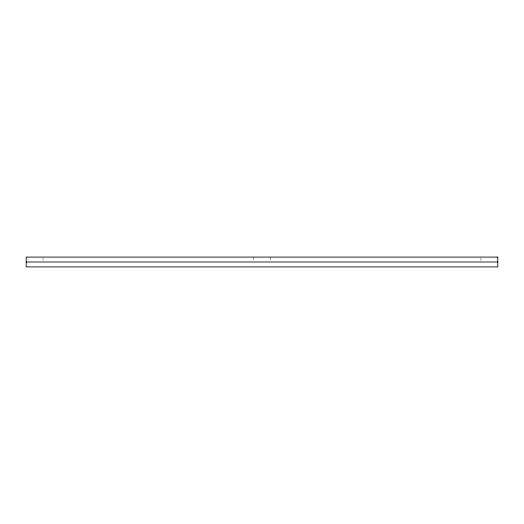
<?xml version="1.0" encoding="UTF-8"?>
<svg xmlns="http://www.w3.org/2000/svg" width="524" height="524" viewBox="0 0 524 524"><rect width="100%" height="100%" fill="white"/><g stroke="black" fill="none" stroke-linecap="round" stroke-linejoin="round"><path stroke-width="0.39" stroke-dasharray="2.62 1.97" d="M480.96 257.906L480.96 262M270.423 257.088L270.423 261.181M253.577 257.088L253.577 260.363M43.04 257.906L43.04 260.363"/><path stroke-width="0.79" d="M26.2 262L497.8 262M497.8 257.088L26.2 257.088L26.2 266.913L497.8 266.913L497.8 257.088"/></g></svg>
